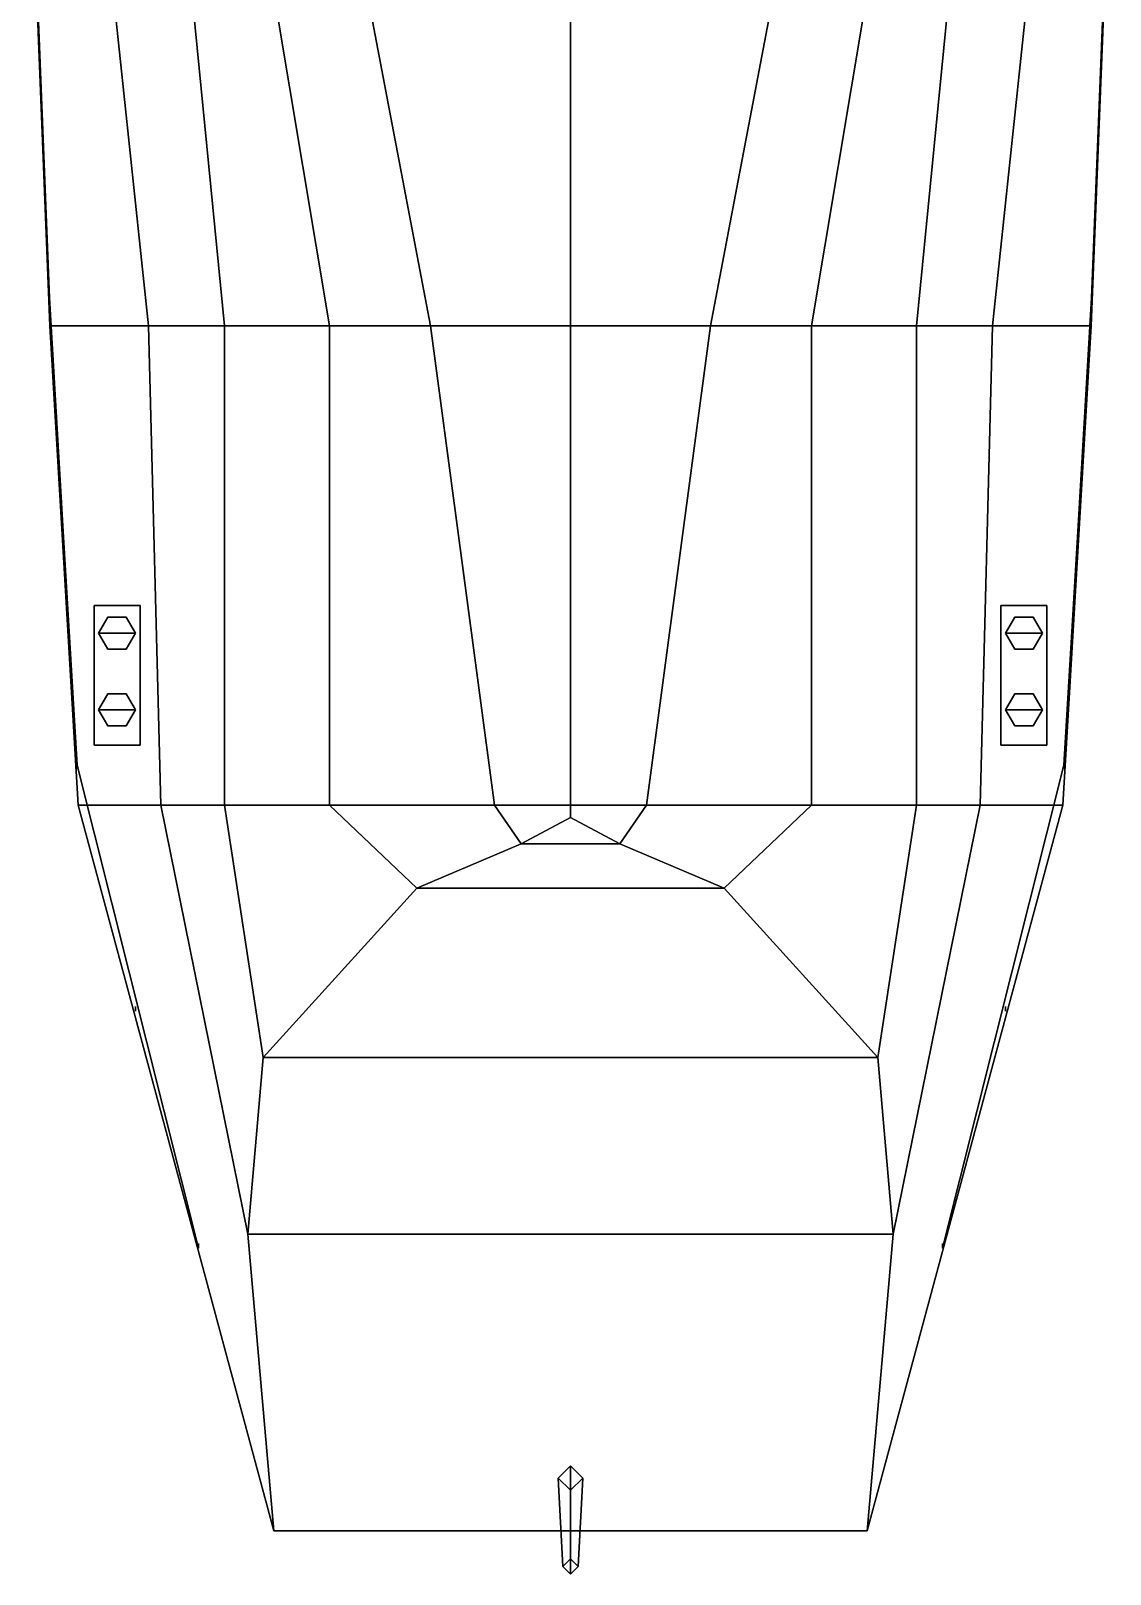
# Model space of a CAD drawing. Header units: millimetres. Extents: x -3.7 to 3.7, y -34 to 38.
# Drawn here: x -3.51 to 3.51, y -33.97 to -23.93 of the extents above; entities that cross this region are included whole.
import ezdxf

# ---------------------------------------------------------------- set-up
doc = ezdxf.new("R2010")
doc.units = ezdxf.units.MM
doc.layers.add('railings', color=3, linetype='Continuous')
doc.layers.add('tumb', color=6, linetype='Continuous')

msp = doc.modelspace()

# ---------------------------------------------------------------- linework, layer by layer
for points in [[(3.511, -22.74, 1.71), (-3.511, -22.74, 1.71), (-3.387, -25.852, 1.71), (3.387, -25.852, 1.71)], [(-3.511, -22.74, 1.71), (-3.511, -22.74, 0.929), (-3.387, -25.852, 0.929), (-3.387, -25.852, 1.71)], [(-3.511, -22.74, 0.929), (-3.075, -22.74, 0.251), (-2.746, -25.852, 0.251), (-3.387, -25.852, 0.929)], [(-3.075, -22.74, 0.251), (-2.558, -22.74, -0.417), (-2.251, -25.852, -0.191), (-2.746, -25.852, 0.251)], [(-2.558, -22.74, -0.417), (-2.089, -22.74, -0.842), (-1.567, -25.852, -0.573), (-2.251, -25.852, -0.191)], [(-2.089, -22.74, -0.842), (-1.502, -22.74, -1.166), (-0.91, -25.852, -0.783), (-1.567, -25.852, -0.573)], [(-1.502, -22.74, -1.166), (0, -22.74, -1.634), (0, -25.852, -0.982), (-0.91, -25.852, -0.783)], [(0.91, -25.852, -0.783), (0, -25.852, -0.982), (0, -22.74, -1.634), (1.502, -22.74, -1.166)], [(1.567, -25.852, -0.573), (0.91, -25.852, -0.783), (1.502, -22.74, -1.166), (2.089, -22.74, -0.842)], [(2.251, -25.852, -0.191), (1.567, -25.852, -0.573), (2.089, -22.74, -0.842), (2.558, -22.74, -0.417)], [(2.746, -25.852, 0.251), (2.251, -25.852, -0.191), (2.558, -22.74, -0.417), (3.075, -22.74, 0.251)], [(3.387, -25.852, 0.929), (2.746, -25.852, 0.251), (3.075, -22.74, 0.251), (3.511, -22.74, 0.929)], [(3.387, -25.852, 1.71), (3.387, -25.852, 0.929), (3.511, -22.74, 0.929), (3.511, -22.74, 1.71)], [(3.387, -25.852, 1.71), (-3.387, -25.852, 1.71), (-3.204, -28.97, 1.72), (3.204, -28.97, 1.72)], [(-3.387, -25.852, 1.71), (-3.387, -25.852, 0.929), (-3.204, -28.97, 0.939), (-3.204, -28.97, 1.72)], [(-3.387, -25.852, 0.929), (-2.746, -25.852, 0.251), (-2.666, -28.97, 0.53), (-3.204, -28.97, 0.939)], [(-2.746, -25.852, 0.251), (-2.251, -25.852, -0.191), (-2.251, -28.97, 0.266), (-2.666, -28.97, 0.53)], [(-2.251, -25.852, -0.191), (-1.567, -25.852, -0.573), (-1.567, -28.97, 0.002), (-2.251, -28.97, 0.266)], [(-1.567, -25.852, -0.573), (-0.91, -25.852, -0.783), (-0.495, -28.97, -0.197), (-1.567, -28.97, 0.002)], [(-0.91, -25.852, -0.783), (0, -25.852, -0.982), (0, -28.97, -0.262), (-0.495, -28.97, -0.197)], [(0.495, -28.97, -0.197), (0, -28.97, -0.262), (0, -25.852, -0.982), (0.91, -25.852, -0.783)], [(1.567, -28.97, 0.002), (0.495, -28.97, -0.197), (0.91, -25.852, -0.783), (1.567, -25.852, -0.573)], [(2.251, -28.97, 0.266), (1.567, -28.97, 0.002), (1.567, -25.852, -0.573), (2.251, -25.852, -0.191)], [(2.666, -28.97, 0.53), (2.251, -28.97, 0.266), (2.251, -25.852, -0.191), (2.746, -25.852, 0.251)], [(3.204, -28.97, 0.939), (2.666, -28.97, 0.53), (2.746, -25.852, 0.251), (3.387, -25.852, 0.929)], [(3.204, -28.97, 1.72), (3.204, -28.97, 0.939), (3.387, -25.852, 0.929), (3.387, -25.852, 1.71)], [(3.204, -28.97, 1.72), (-3.204, -28.97, 1.72), (-1.93, -33.69, 1.72), (1.93, -33.69, 1.72)], [(-3.204, -28.97, 1.72), (-3.204, -28.97, 0.939), (-1.93, -33.69, 0.939), (-1.93, -33.69, 1.72)], [(-3.204, -28.97, 0.939), (-2.666, -28.97, 0.53), (-2.1, -31.76, 0.53), (-1.93, -33.69, 0.939)], [(-2.666, -28.97, 0.53), (-2.251, -28.97, 0.266), (-2, -30.61, 0.266), (-2.1, -31.76, 0.53)], [(-2.251, -28.97, 0.266), (-1.567, -28.97, 0.002), (-1, -29.509, 0.002), (-2, -30.61, 0.266)], [(-1.567, -28.97, 0.002), (-0.495, -28.97, -0.197), (-0.32, -29.22, -0.09), (-1, -29.509, 0.002)], [(-0.495, -28.97, -0.197), (0, -28.97, -0.262), (0, -29.05, -0.18), (-0.32, -29.22, -0.09)], [(0.32, -29.22, -0.09), (0, -29.05, -0.18), (0, -28.97, -0.262), (0.495, -28.97, -0.197)], [(1, -29.509, 0.002), (0.32, -29.22, -0.09), (0.495, -28.97, -0.197), (1.567, -28.97, 0.002)], [(2, -30.61, 0.266), (1, -29.509, 0.002), (1.567, -28.97, 0.002), (2.251, -28.97, 0.266)], [(1.93, -33.69, 0.939), (2.1, -31.76, 0.53), (2.666, -28.97, 0.53), (3.204, -28.97, 0.939)], [(1.93, -33.69, 1.72), (1.93, -33.69, 0.939), (3.204, -28.97, 0.939), (3.204, -28.97, 1.72)], [(2.1, -31.76, 0.53), (2, -30.61, 0.266), (2.251, -28.97, 0.266), (2.666, -28.97, 0.53)], [(0.32, -29.22, -0.09), (-0.32, -29.22, -0.09), (0, -29.05, -0.18)], [(1, -29.509, 0.002), (-1, -29.509, 0.002), (-0.32, -29.22, -0.09), (0.32, -29.22, -0.09)], [(2, -30.61, 0.266), (-2, -30.61, 0.266), (-1, -29.509, 0.002), (1, -29.509, 0.002)], [(2.1, -31.76, 0.53), (-2.1, -31.76, 0.53), (-2, -30.61, 0.266), (2, -30.61, 0.266)], [(1.93, -33.69, 0.939), (-1.93, -33.69, 0.939), (-2.1, -31.76, 0.53), (2.1, -31.76, 0.53)], [(0, -33.267, 1.701), (-0.08, -33.346, 1.69), (-0.05, -33.922, 6.063), (0, -33.872, 6.069)], [(0.08, -33.346, 1.69), (0, -33.267, 1.701), (0, -33.872, 6.069), (0.05, -33.922, 6.063)], [(-0.08, -33.346, 1.69), (0, -33.425, 1.68), (0, -33.971, 6.056), (-0.05, -33.922, 6.063)], [(0, -33.425, 1.68), (0.08, -33.346, 1.69), (0.05, -33.922, 6.063), (0, -33.971, 6.056)], [(1.93, -33.69, 1.72), (-1.93, -33.69, 1.72), (-1.93, -33.69, 0.939), (1.93, -33.69, 0.939)], [(0.05, -33.922, 6.063), (0, -33.872, 6.069), (-0.05, -33.922, 6.063), (0, -33.971, 6.056)]]:
    msp.add_3dface(points)
at = {"layer": 'railings'}
for points in [[(-3.51, -22.67, 2.71), (-3.39, -25.67, 2.73), (-3.39, -25.67, 2.77), (-3.51, -22.67, 2.75)], [(-3.51, -22.67, 2.75), (-3.39, -25.67, 2.77), (-3.39, -25.67, 2.73), (-3.51, -22.67, 2.71)], [(-3.51, -22.67, 2.21), (-3.39, -25.67, 2.23), (-3.39, -25.67, 2.27), (-3.51, -22.67, 2.25)], [(-3.51, -22.67, 2.25), (-3.39, -25.67, 2.27), (-3.39, -25.67, 2.23), (-3.51, -22.67, 2.21)], [(3.51, -22.67, 2.25), (3.39, -25.67, 2.27), (3.39, -25.67, 2.23), (3.51, -22.67, 2.21)], [(3.51, -22.67, 2.21), (3.39, -25.67, 2.23), (3.39, -25.67, 2.27), (3.51, -22.67, 2.25)], [(3.51, -22.67, 2.71), (3.39, -25.67, 2.73), (3.39, -25.67, 2.77), (3.51, -22.67, 2.75)], [(3.51, -22.67, 2.75), (3.39, -25.67, 2.77), (3.39, -25.67, 2.73), (3.51, -22.67, 2.71)], [(-3.45, -24.13, 2.72), (-3.45, -24.13, 1.71), (-3.45, -24.16, 1.71), (-3.45, -24.16, 2.72)], [(-3.45, -24.16, 2.72), (-3.45, -24.16, 1.71), (-3.45, -24.13, 1.71), (-3.45, -24.13, 2.72)], [(3.45, -24.13, 2.72), (3.45, -24.13, 1.71), (3.45, -24.16, 1.71), (3.45, -24.16, 2.72)], [(3.45, -24.16, 2.72), (3.45, -24.16, 1.71), (3.45, -24.13, 1.71), (3.45, -24.13, 2.72)], [(-3.39, -25.69, 2.73), (-3.39, -25.69, 1.71), (-3.39, -25.66, 1.71), (-3.39, -25.66, 2.73)], [(-3.39, -25.66, 2.73), (-3.39, -25.66, 1.71), (-3.39, -25.69, 1.71), (-3.39, -25.69, 2.73)], [(-3.39, -25.67, 2.73), (-3.3, -27.19, 2.74), (-3.3, -27.19, 2.78), (-3.39, -25.67, 2.77)], [(-3.39, -25.67, 2.77), (-3.3, -27.19, 2.78), (-3.3, -27.19, 2.74), (-3.39, -25.67, 2.73)], [(-3.39, -25.67, 2.23), (-3.3, -27.19, 2.24), (-3.3, -27.19, 2.28), (-3.39, -25.67, 2.27)], [(-3.39, -25.67, 2.27), (-3.3, -27.19, 2.28), (-3.3, -27.19, 2.24), (-3.39, -25.67, 2.23)], [(3.39, -25.67, 2.27), (3.3, -27.19, 2.28), (3.3, -27.19, 2.24), (3.39, -25.67, 2.23)], [(3.39, -25.67, 2.23), (3.3, -27.19, 2.24), (3.3, -27.19, 2.28), (3.39, -25.67, 2.27)], [(3.39, -25.67, 2.73), (3.3, -27.19, 2.74), (3.3, -27.19, 2.78), (3.39, -25.67, 2.77)], [(3.39, -25.67, 2.77), (3.3, -27.19, 2.78), (3.3, -27.19, 2.74), (3.39, -25.67, 2.73)], [(3.39, -25.66, 2.73), (3.39, -25.66, 1.71), (3.39, -25.69, 1.71), (3.39, -25.69, 2.73)], [(3.39, -25.69, 2.73), (3.39, -25.69, 1.71), (3.39, -25.66, 1.71), (3.39, -25.66, 2.73)], [(-3.3, -27.18, 2.74), (-3.3, -27.18, 1.71), (-3.3, -27.21, 1.71), (-3.3, -27.21, 2.74)], [(-3.3, -27.21, 2.74), (-3.3, -27.21, 1.71), (-3.3, -27.18, 1.71), (-3.3, -27.18, 2.74)], [(-3.3, -27.19, 2.74), (-3.21, -28.71, 2.77), (-3.21, -28.71, 2.81), (-3.3, -27.19, 2.78)], [(-3.3, -27.19, 2.78), (-3.21, -28.71, 2.81), (-3.21, -28.71, 2.77), (-3.3, -27.19, 2.74)], [(-3.3, -27.19, 2.24), (-3.21, -28.71, 2.27), (-3.21, -28.71, 2.31), (-3.3, -27.19, 2.28)], [(-3.3, -27.19, 2.28), (-3.21, -28.71, 2.31), (-3.21, -28.71, 2.27), (-3.3, -27.19, 2.24)], [(3.3, -27.19, 2.28), (3.21, -28.71, 2.31), (3.21, -28.71, 2.27), (3.3, -27.19, 2.24)], [(3.3, -27.19, 2.24), (3.21, -28.71, 2.27), (3.21, -28.71, 2.31), (3.3, -27.19, 2.28)], [(3.3, -27.19, 2.74), (3.21, -28.71, 2.77), (3.21, -28.71, 2.81), (3.3, -27.19, 2.78)], [(3.3, -27.19, 2.78), (3.21, -28.71, 2.81), (3.21, -28.71, 2.77), (3.3, -27.19, 2.74)], [(3.3, -27.18, 2.74), (3.3, -27.18, 1.71), (3.3, -27.21, 1.71), (3.3, -27.21, 2.74)], [(3.3, -27.21, 2.74), (3.3, -27.21, 1.71), (3.3, -27.18, 1.71), (3.3, -27.18, 2.74)], [(-3.21, -28.7, 2.77), (-3.21, -28.7, 1.72), (-3.21, -28.73, 1.72), (-3.21, -28.73, 2.77)], [(-3.21, -28.73, 2.77), (-3.21, -28.73, 1.72), (-3.21, -28.7, 1.72), (-3.21, -28.7, 2.77)], [(-3.21, -28.71, 2.77), (-2.42, -31.85, 2.77), (-2.42, -31.85, 2.81), (-3.21, -28.71, 2.81)], [(-3.21, -28.71, 2.81), (-2.42, -31.85, 2.81), (-2.42, -31.85, 2.77), (-3.21, -28.71, 2.77)], [(-3.21, -28.71, 2.27), (-2.42, -31.85, 2.27), (-2.42, -31.85, 2.31), (-3.21, -28.71, 2.31)], [(-3.21, -28.71, 2.31), (-2.42, -31.85, 2.31), (-2.42, -31.85, 2.27), (-3.21, -28.71, 2.27)], [(3.21, -28.71, 2.31), (2.42, -31.85, 2.31), (2.42, -31.85, 2.27), (3.21, -28.71, 2.27)], [(3.21, -28.71, 2.27), (2.42, -31.85, 2.27), (2.42, -31.85, 2.31), (3.21, -28.71, 2.31)], [(3.21, -28.71, 2.77), (2.42, -31.85, 2.77), (2.42, -31.85, 2.81), (3.21, -28.71, 2.81)], [(3.21, -28.71, 2.81), (2.42, -31.85, 2.81), (2.42, -31.85, 2.77), (3.21, -28.71, 2.77)], [(3.21, -28.7, 2.77), (3.21, -28.7, 1.72), (3.21, -28.73, 1.72), (3.21, -28.73, 2.77)], [(3.21, -28.73, 2.77), (3.21, -28.73, 1.72), (3.21, -28.7, 1.72), (3.21, -28.7, 2.77)], [(-2.83, -30.28, 2.77), (-2.83, -30.28, 1.72), (-2.83, -30.31, 1.72), (-2.83, -30.31, 2.77)], [(-2.83, -30.31, 2.77), (-2.83, -30.31, 1.72), (-2.83, -30.28, 1.72), (-2.83, -30.28, 2.77)], [(2.83, -30.28, 2.77), (2.83, -30.28, 1.72), (2.83, -30.31, 1.72), (2.83, -30.31, 2.77)], [(2.83, -30.31, 2.77), (2.83, -30.31, 1.72), (2.83, -30.28, 1.72), (2.83, -30.28, 2.77)], [(-2.42, -31.85, 2.77), (-2.42, -31.85, 1.72), (-2.42, -31.82, 1.72), (-2.42, -31.82, 2.77)], [(-2.42, -31.82, 2.77), (-2.42, -31.82, 1.72), (-2.42, -31.85, 1.72), (-2.42, -31.85, 2.77)], [(2.42, -31.85, 2.77), (2.42, -31.85, 1.72), (2.42, -31.82, 1.72), (2.42, -31.82, 2.77)], [(2.42, -31.82, 2.77), (2.42, -31.82, 1.72), (2.42, -31.85, 1.72), (2.42, -31.85, 2.77)]]:
    msp.add_3dface(points, dxfattribs=at)
at = {"layer": 'tumb'}
for points in [[(-3.1, -28.58, 1.82), (-3.1, -27.67, 1.82), (-3.1, -27.67, 1.71), (-3.1, -28.58, 1.71)], [(-2.8, -27.67, 1.82), (-3.1, -27.67, 1.82), (-3.1, -28.58, 1.82), (-2.8, -28.58, 1.82)], [(-2.8, -27.67, 1.71), (-3.1, -27.67, 1.71), (-3.1, -27.67, 1.82), (-2.8, -27.67, 1.82)], [(-2.8, -28.58, 1.71), (-2.8, -27.67, 1.71), (-2.8, -27.67, 1.82), (-2.8, -28.58, 1.82)], [(3.1, -27.67, 1.71), (2.8, -27.67, 1.71), (2.8, -27.67, 1.82), (3.1, -27.67, 1.82)], [(3.1, -27.67, 1.82), (2.8, -27.67, 1.82), (2.8, -28.58, 1.82), (3.1, -28.58, 1.82)], [(2.8, -28.58, 1.82), (2.8, -27.67, 1.82), (2.8, -27.67, 1.71), (2.8, -28.58, 1.71)], [(3.1, -28.58, 1.71), (3.1, -27.67, 1.71), (3.1, -27.67, 1.82), (3.1, -28.58, 1.82)], [(-3.01, -27.746, 1.82), (-3.07, -27.85, 1.82), (-3.07, -27.85, 2.22), (-3.01, -27.746, 2.22)], [(-3.07, -27.85, 2.22), (-2.83, -27.85, 2.22), (-2.89, -27.746, 2.22), (-3.01, -27.746, 2.22)], [(-2.89, -27.746, 1.82), (-3.01, -27.746, 1.82), (-3.01, -27.746, 2.22), (-2.89, -27.746, 2.22)], [(-2.83, -27.85, 1.82), (-2.89, -27.746, 1.82), (-2.89, -27.746, 2.22), (-2.83, -27.85, 2.22)], [(2.83, -27.85, 2.22), (3.07, -27.85, 2.22), (3.01, -27.746, 2.22), (2.89, -27.746, 2.22)], [(2.89, -27.746, 1.82), (2.83, -27.85, 1.82), (2.83, -27.85, 2.22), (2.89, -27.746, 2.22)], [(3.01, -27.746, 1.82), (2.89, -27.746, 1.82), (2.89, -27.746, 2.22), (3.01, -27.746, 2.22)], [(3.07, -27.85, 1.82), (3.01, -27.746, 1.82), (3.01, -27.746, 2.22), (3.07, -27.85, 2.22)], [(-3.07, -27.85, 1.82), (-3.01, -27.954, 1.82), (-3.01, -27.954, 2.22), (-3.07, -27.85, 2.22)], [(-3.01, -27.954, 2.22), (-2.89, -27.954, 2.22), (-2.83, -27.85, 2.22), (-3.07, -27.85, 2.22)], [(-2.89, -27.954, 1.82), (-2.83, -27.85, 1.82), (-2.83, -27.85, 2.22), (-2.89, -27.954, 2.22)], [(2.89, -27.954, 2.22), (3.01, -27.954, 2.22), (3.07, -27.85, 2.22), (2.83, -27.85, 2.22)], [(2.83, -27.85, 1.82), (2.89, -27.954, 1.82), (2.89, -27.954, 2.22), (2.83, -27.85, 2.22)], [(3.01, -27.954, 1.82), (3.07, -27.85, 1.82), (3.07, -27.85, 2.22), (3.01, -27.954, 2.22)], [(-3.01, -27.954, 1.82), (-2.89, -27.954, 1.82), (-2.89, -27.954, 2.22), (-3.01, -27.954, 2.22)], [(2.89, -27.954, 1.82), (3.01, -27.954, 1.82), (3.01, -27.954, 2.22), (2.89, -27.954, 2.22)], [(-3.07, -28.35, 2.22), (-2.83, -28.35, 2.22), (-2.89, -28.246, 2.22), (-3.01, -28.246, 2.22)], [(-3.01, -28.246, 1.82), (-3.07, -28.35, 1.82), (-3.07, -28.35, 2.22), (-3.01, -28.246, 2.22)], [(-2.89, -28.246, 1.82), (-3.01, -28.246, 1.82), (-3.01, -28.246, 2.22), (-2.89, -28.246, 2.22)], [(-2.83, -28.35, 1.82), (-2.89, -28.246, 1.82), (-2.89, -28.246, 2.22), (-2.83, -28.35, 2.22)], [(2.83, -28.35, 2.22), (3.07, -28.35, 2.22), (3.01, -28.246, 2.22), (2.89, -28.246, 2.22)], [(2.89, -28.246, 1.82), (2.83, -28.35, 1.82), (2.83, -28.35, 2.22), (2.89, -28.246, 2.22)], [(3.01, -28.246, 1.82), (2.89, -28.246, 1.82), (2.89, -28.246, 2.22), (3.01, -28.246, 2.22)], [(3.07, -28.35, 1.82), (3.01, -28.246, 1.82), (3.01, -28.246, 2.22), (3.07, -28.35, 2.22)], [(-3.01, -28.454, 2.22), (-2.89, -28.454, 2.22), (-2.83, -28.35, 2.22), (-3.07, -28.35, 2.22)], [(-3.07, -28.35, 1.82), (-3.01, -28.454, 1.82), (-3.01, -28.454, 2.22), (-3.07, -28.35, 2.22)], [(-2.89, -28.454, 1.82), (-2.83, -28.35, 1.82), (-2.83, -28.35, 2.22), (-2.89, -28.454, 2.22)], [(2.89, -28.454, 2.22), (3.01, -28.454, 2.22), (3.07, -28.35, 2.22), (2.83, -28.35, 2.22)], [(2.83, -28.35, 1.82), (2.89, -28.454, 1.82), (2.89, -28.454, 2.22), (2.83, -28.35, 2.22)], [(3.01, -28.454, 1.82), (3.07, -28.35, 1.82), (3.07, -28.35, 2.22), (3.01, -28.454, 2.22)], [(-3.01, -28.454, 1.82), (-2.89, -28.454, 1.82), (-2.89, -28.454, 2.22), (-3.01, -28.454, 2.22)], [(2.89, -28.454, 1.82), (3.01, -28.454, 1.82), (3.01, -28.454, 2.22), (2.89, -28.454, 2.22)], [(-2.8, -28.58, 1.82), (-3.1, -28.58, 1.82), (-3.1, -28.58, 1.71), (-2.8, -28.58, 1.71)], [(3.1, -28.58, 1.82), (2.8, -28.58, 1.82), (2.8, -28.58, 1.71), (3.1, -28.58, 1.71)]]:
    msp.add_3dface(points, dxfattribs=at)

doc.saveas('drawing.dxf')
